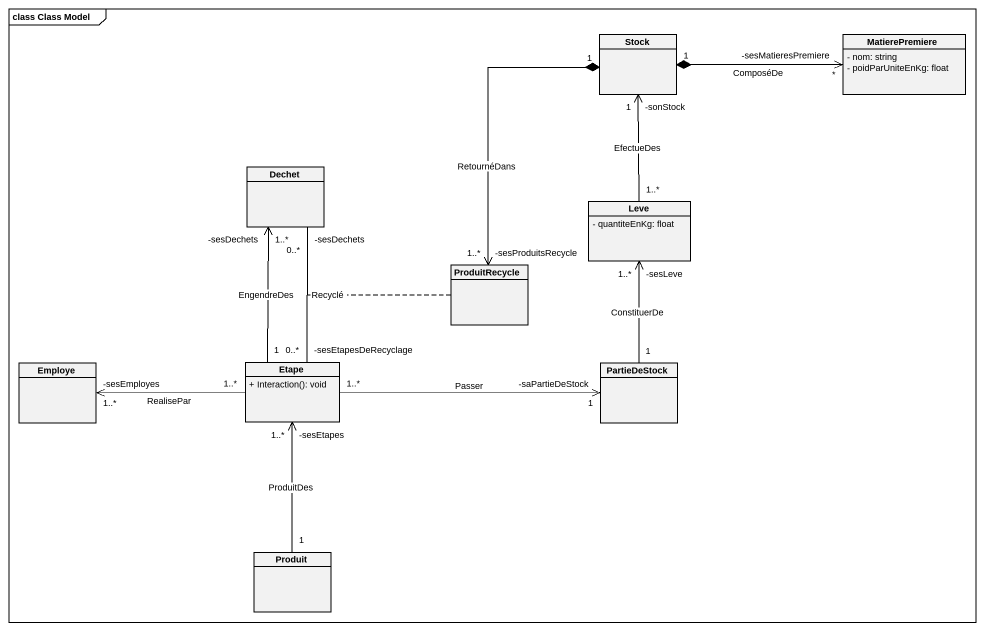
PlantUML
@startuml
mainframe class Class Model
hide circle
hide empty members
skinparam classAttributeIconSize 0
class Stock
class MatierePremiere {
  - nom: string
  - poidParUniteEnKg: float
}
class Dechet
class Leve {
  - quantiteEnKg: float
}
class ProduitRecycle
class Employe
class Etape {
  + Interaction(): void
}
class PartieDeStock
class Produit
MatierePremiere "-sesMatieresPremiere\n*" <-left-* "1" Stock : ComposéDe
Dechet "-sesDechets\n1..*" <-- "1" Etape : EngendreDes
Leve "1..*" -up-> "-sonStock\n1" Stock : EfectueDes
ProduitRecycle "-sesProduitsRecycle\n1..*" <-up-* "1" Stock : RetournéDans
Employe "-sesEmployes\n1..*" <-right- "1..*" Etape : RealisePar
Etape "-sesEtapesDeRecyclage\n0..*" -up- "-sesDechets\n0..*" Dechet : Recyclé
(Etape, Dechet) .. ProduitRecycle
PartieDeStock "1" -up-> "-sesLeve\n1..*" Leve : ConstituerDe
PartieDeStock "-saPartieDeStock\n1" <-left- "1..*" Etape : Passer
Produit "1" -up-> "-sesEtapes\n1..*" Etape : ProduitDes
@enduml
